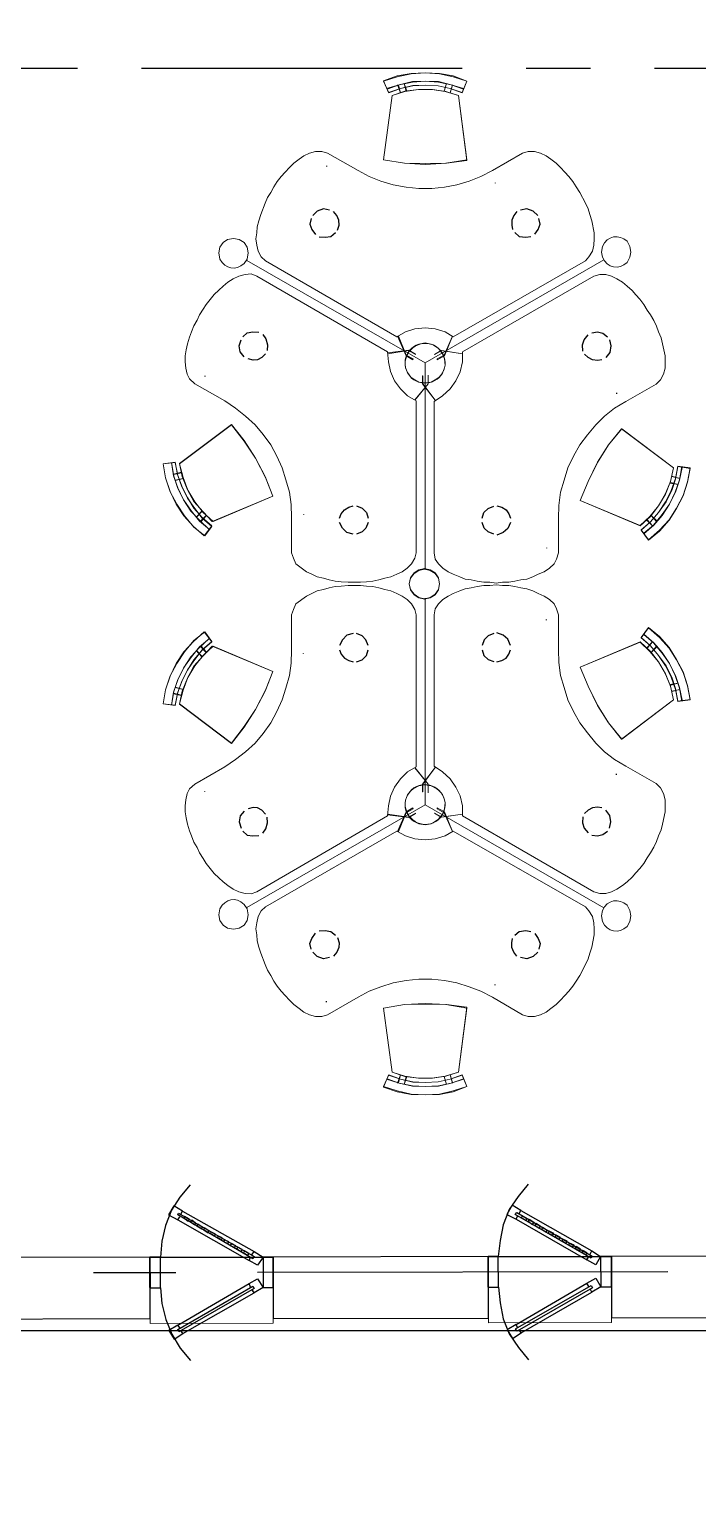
# Model space of a CAD drawing. Header units: inches. Extents: x 6322 to 85903, y -36042 to 7673.
# Drawn here: x 61852.4 to 61982.7, y 5467.1 to 5751.3 of the extents above; entities that cross this region are included whole.
import ezdxf

# ---------------------------------------------------------------- set-up
doc = ezdxf.new("R2010")
doc.units = ezdxf.units.IN
doc.header["$LTSCALE"] = 10
doc.linetypes.add('Amconstr', pattern=[9999, 9999, 0])
doc.linetypes.add('CENTER', pattern=[2, 1.25, -0.25, 0.25, -0.25])
for name, color, linetype in [('FURN', 6, 'Continuous'), ('Plot Boundary', 1, 'Continuous'), ('ROAD CL', 251, 'CENTER')]:
    doc.layers.add(name, color=color, linetype=linetype)

# ---------------------------------------------------------------- blocks, each defined once
blk = doc.blocks.new('triangle worstation')
at = {"color": 7, "linetype": 'Continuous', "lineweight": 9, "true_color": 0x000007}
for points in [[(8777.04, 1297.49), (8776.7, 1295.11), (8776.7, 1295.11)], [(8777.04, 1297.49), (8776.78, 1295.11), (8776.78, 1295.11)], [(8791.06, 1289.5), (8789.19, 1291.54), (8787.15, 1293.41), (8784.86, 1294.94), (8782.39, 1296.13), (8779.76, 1296.98), (8777.04, 1297.49)], [(8777.04, 1297.49), (8779.76, 1296.98), (8782.48, 1296.13), (8784.86, 1294.77), (8787.15, 1293.32), (8789.36, 1291.46), (8791.06, 1289.33)], [(8809.75, 1289.5), (8811.62, 1291.54), (8813.66, 1293.41), (8815.95, 1294.94), (8818.42, 1296.13), (8821.05, 1296.98), (8823.77, 1297.49)], [(8823.77, 1297.49), (8821.05, 1296.98), (8818.33, 1296.13), (8815.95, 1294.77), (8813.66, 1293.32), (8811.45, 1291.46), (8809.75, 1289.33)], [(8823.77, 1297.49), (8824.11, 1295.11), (8824.11, 1295.11)], [(8823.77, 1297.49), (8824.03, 1295.11), (8824.03, 1295.11)], [(8769.31, 1284.15), (8776.95, 1294.26), (8776.95, 1294.26)], [(8769.39, 1284.15), (8777.04, 1294.26), (8777.04, 1294.26)], [(8789.1, 1287.97), (8787.49, 1289.84), (8785.62, 1291.46), (8783.58, 1292.73), (8781.37, 1293.83), (8779.08, 1294.68), (8776.7, 1295.11)], [(8789.78, 1288.48), (8788, 1290.35), (8786.21, 1292.05), (8784.01, 1293.49), (8781.71, 1294.6), (8779.33, 1295.45), (8776.78, 1295.87)], [(8776.78, 1295.87), (8779.42, 1295.36), (8781.8, 1294.6), (8784.09, 1293.41), (8786.21, 1291.97), (8788.17, 1290.35), (8789.78, 1288.4)], [(8776.78, 1295.11), (8779.25, 1294.6), (8781.46, 1293.83), (8783.67, 1292.73), (8785.7, 1291.29), (8787.57, 1289.84), (8789.19, 1287.97)], [(8788.25, 1287.89), (8786.38, 1289.67), (8784.35, 1291.46), (8782.05, 1292.73), (8779.5, 1293.75), (8776.95, 1294.26)], [(8777.04, 1294.26), (8779.67, 1293.58), (8782.14, 1292.64), (8784.43, 1291.29), (8786.47, 1289.67), (8788.25, 1287.72)], [(8778.99, 1295.45), (8778.65, 1293.92), (8778.65, 1293.92)], [(8779.08, 1295.45), (8778.74, 1293.92), (8778.74, 1293.92)], [(8780.18, 1295.11), (8779.84, 1293.58), (8779.84, 1293.58)], [(8780.27, 1295.11), (8779.84, 1293.49), (8779.84, 1293.49)], [(8811.03, 1288.48), (8812.81, 1290.35), (8814.59, 1292.05), (8816.8, 1293.49), (8819.1, 1294.6), (8821.48, 1295.45), (8824.03, 1295.87)], [(8824.03, 1295.87), (8821.39, 1295.36), (8819.01, 1294.6), (8816.72, 1293.41), (8814.59, 1291.97), (8812.64, 1290.35), (8811.03, 1288.4)], [(8824.03, 1295.11), (8821.56, 1294.6), (8819.35, 1293.83), (8817.14, 1292.73), (8815.1, 1291.29), (8813.24, 1289.84), (8811.62, 1287.97)], [(8811.71, 1287.97), (8813.32, 1289.84), (8815.19, 1291.46), (8817.23, 1292.73), (8819.44, 1293.83), (8821.73, 1294.68), (8824.11, 1295.11)], [(8812.56, 1287.89), (8814.42, 1289.67), (8816.46, 1291.46), (8818.76, 1292.73), (8821.31, 1293.75), (8823.86, 1294.26)], [(8823.77, 1294.26), (8821.14, 1293.58), (8818.67, 1292.64), (8816.38, 1291.29), (8814.34, 1289.67), (8812.56, 1287.72)], [(8820.54, 1295.11), (8820.97, 1293.49), (8820.97, 1293.49)], [(8820.63, 1295.11), (8820.97, 1293.58), (8820.97, 1293.58)], [(8821.73, 1295.45), (8822.07, 1293.92), (8822.07, 1293.92)], [(8821.82, 1295.45), (8822.16, 1293.92), (8822.16, 1293.92)], [(8831.42, 1284.15), (8823.77, 1294.26), (8823.77, 1294.26)], [(8831.5, 1284.15), (8823.86, 1294.26), (8823.86, 1294.26)], [(8746.87, 1289.67), (8747.98, 1290.35), (8749, 1290.86)], [(8751.29, 1291.97), (8750.1, 1291.46), (8749, 1290.86)], [(8751.29, 1291.97), (8752.31, 1292.3), (8752.31, 1292.3)], [(8752.31, 1292.3), (8753.59, 1292.73), (8753.59, 1292.73)], [(8753.59, 1292.73), (8754.78, 1292.98), (8754.78, 1292.98)], [(8754.78, 1292.98), (8755.97, 1293.15), (8755.97, 1293.15)], [(8758.34, 1293.07), (8757.16, 1293.15), (8755.97, 1293.15)], [(8758.34, 1293.07), (8759.53, 1292.81), (8759.53, 1292.81)], [(8759.53, 1292.81), (8760.47, 1292.3), (8760.47, 1292.3)], [(8764.72, 1285.42), (8761.4, 1291.29), (8760.47, 1292.3)], [(8787.4, 1291.03), (8786.21, 1289.93), (8786.21, 1289.93)], [(8787.49, 1291.03), (8786.3, 1289.93), (8786.3, 1289.93)], [(8813.32, 1291.03), (8814.51, 1289.93), (8814.51, 1289.93)], [(8813.4, 1291.03), (8814.59, 1289.93), (8814.59, 1289.93)], [(8836.09, 1285.42), (8839.41, 1291.29), (8840.34, 1292.3)], [(8841.27, 1292.81), (8840.34, 1292.3), (8840.34, 1292.3)], [(8842.46, 1293.07), (8841.27, 1292.81), (8841.27, 1292.81)], [(8842.46, 1293.07), (8843.65, 1293.15), (8844.84, 1293.15)], [(8846.03, 1292.98), (8844.84, 1293.15), (8844.84, 1293.15)], [(8847.22, 1292.73), (8846.03, 1292.98), (8846.03, 1292.98)], [(8848.5, 1292.3), (8847.22, 1292.73), (8847.22, 1292.73)], [(8849.52, 1291.97), (8848.5, 1292.3), (8848.5, 1292.3)], [(8849.52, 1291.97), (8850.71, 1291.46), (8851.81, 1290.86)], [(8853.94, 1289.67), (8852.83, 1290.35), (8851.81, 1290.86)], [(8743.98, 1287.55), (8745.94, 1289.08), (8745.94, 1289.08)], [(8745.94, 1289.08), (8746.87, 1289.67), (8746.87, 1289.67)], [(8783.33, 1276.08), (8788.25, 1287.89), (8788.25, 1287.89)], [(8788.25, 1290.27), (8787.06, 1289.08), (8787.06, 1289.08)], [(8788.34, 1290.1), (8787.15, 1289.08), (8787.15, 1289.08)], [(8791.06, 1289.5), (8789.1, 1287.97), (8789.1, 1287.97)], [(8791.06, 1289.33), (8789.19, 1287.97), (8789.19, 1287.97)], [(8809.75, 1289.5), (8811.71, 1287.97), (8811.71, 1287.97)], [(8809.75, 1289.33), (8811.62, 1287.97), (8811.62, 1287.97)], [(8812.47, 1290.1), (8813.66, 1289.08), (8813.66, 1289.08)], [(8812.56, 1290.27), (8813.74, 1289.08), (8813.74, 1289.08)], [(8817.48, 1276.08), (8812.56, 1287.89), (8812.56, 1287.89)], [(8854.87, 1289.08), (8853.94, 1289.67), (8853.94, 1289.67)], [(8856.82, 1287.55), (8854.87, 1289.08), (8854.87, 1289.08)], [(8737.1, 1286.44), (8735.91, 1286.61), (8734.81, 1286.44), (8733.87, 1285.76), (8733.28, 1284.91), (8733.11, 1283.72), (8733.28, 1282.62), (8733.87, 1281.68), (8734.81, 1281.09), (8735.91, 1280.92)], [(8741.61, 1284.83), (8742.37, 1285.76), (8742.37, 1285.76)], [(8742.37, 1285.76), (8743.14, 1286.61), (8743.14, 1286.61)], [(8743.14, 1286.61), (8743.98, 1287.55), (8743.98, 1287.55)], [(8764.72, 1285.42), (8766.16, 1283.38), (8766.16, 1283.38)], [(8783.33, 1276.08), (8788.25, 1287.72), (8788.25, 1287.72)], [(8817.48, 1276.08), (8812.56, 1287.72), (8812.56, 1287.72)], [(8836.09, 1285.42), (8834.65, 1283.38), (8834.65, 1283.38)], [(8857.67, 1286.61), (8856.82, 1287.55), (8856.82, 1287.55)], [(8858.44, 1285.76), (8857.67, 1286.61), (8857.67, 1286.61)], [(8859.2, 1284.83), (8858.44, 1285.76), (8858.44, 1285.76)], [(8863.71, 1286.44), (8864.9, 1286.61), (8866, 1286.44), (8866.94, 1285.76), (8867.53, 1284.91), (8867.7, 1283.72), (8867.53, 1282.62), (8866.94, 1281.68), (8866, 1281.09), (8864.9, 1280.92)], [(8740.08, 1281.51), (8740.42, 1282.7), (8740.93, 1283.81), (8741.61, 1284.83)], [(8766.16, 1283.38), (8767.69, 1281.43), (8769.39, 1279.56)], [(8769.31, 1284.15), (8772.45, 1281.68), (8775.93, 1279.47), (8779.5, 1277.61), (8783.33, 1276.08)], [(8783.33, 1276.08), (8779.67, 1277.52), (8775.93, 1279.47), (8772.62, 1281.68), (8769.39, 1284.15)], [(8831.5, 1284.15), (8828.36, 1281.68), (8824.88, 1279.47), (8821.31, 1277.61), (8817.48, 1276.08)], [(8817.48, 1276.08), (8821.14, 1277.52), (8824.88, 1279.47), (8828.19, 1281.68), (8831.42, 1284.15)], [(8834.65, 1283.38), (8833.12, 1281.43), (8831.42, 1279.56)], [(8860.73, 1281.51), (8860.39, 1282.7), (8859.88, 1283.81), (8859.2, 1284.83)], [(8735.57, 1278.96), (8734.38, 1279.22), (8733.19, 1279.39), (8732, 1279.22)], [(8735.91, 1280.92), (8737.1, 1281.09), (8737.95, 1281.68)], [(8757.33, 1246.42), (8737.36, 1281.17), (8737.36, 1281.17)], [(8740.08, 1281.51), (8739.99, 1280.32), (8740.42, 1279.22)], [(8769.39, 1279.56), (8771.26, 1277.95), (8771.26, 1277.95)], [(8831.42, 1279.56), (8829.55, 1277.95), (8829.55, 1277.95)], [(8843.48, 1246.42), (8863.45, 1281.17), (8863.45, 1281.17)], [(8860.73, 1281.51), (8860.82, 1280.32), (8860.39, 1279.22)], [(8864.9, 1280.92), (8863.71, 1281.09), (8862.86, 1281.68)], [(8865.24, 1278.96), (8866.43, 1279.22), (8867.62, 1279.39), (8868.81, 1279.22)], [(8725.12, 1277.1), (8724.1, 1276.5), (8723, 1275.91)], [(8726.23, 1277.61), (8725.12, 1277.1), (8725.12, 1277.1)], [(8728.44, 1278.45), (8726.23, 1277.61), (8726.23, 1277.61)], [(8729.63, 1278.79), (8728.44, 1278.45), (8728.44, 1278.45)], [(8730.81, 1279.13), (8729.63, 1278.79), (8729.63, 1278.79)], [(8732, 1279.22), (8730.81, 1279.13), (8730.81, 1279.13)], [(8735.57, 1278.96), (8736.68, 1278.37), (8737.44, 1277.52)], [(8752.23, 1251.94), (8737.44, 1277.52), (8737.44, 1277.52)], [(8755.2, 1253.73), (8740.42, 1279.22), (8740.42, 1279.22)], [(8771.26, 1277.95), (8773.3, 1276.5), (8775.51, 1275.31)], [(8829.55, 1277.95), (8827.51, 1276.5), (8825.3, 1275.31)], [(8845.61, 1253.73), (8860.39, 1279.22), (8860.39, 1279.22)], [(8848.58, 1251.94), (8863.37, 1277.52), (8863.37, 1277.52)], [(8865.24, 1278.96), (8864.13, 1278.37), (8863.37, 1277.52)], [(8868.81, 1279.22), (8869.99, 1279.13), (8869.99, 1279.13)], [(8869.99, 1279.13), (8871.18, 1278.79), (8871.18, 1278.79)], [(8871.18, 1278.79), (8872.37, 1278.45), (8872.37, 1278.45)], [(8872.37, 1278.45), (8874.58, 1277.61), (8874.58, 1277.61)], [(8874.58, 1277.61), (8875.69, 1277.1), (8875.69, 1277.1)], [(8875.69, 1277.1), (8876.71, 1276.5), (8877.81, 1275.91)], [(8720.19, 1273.7), (8719.26, 1272.85), (8719.26, 1272.85)], [(8721.04, 1274.46), (8720.19, 1273.7), (8720.19, 1273.7)], [(8721.04, 1274.46), (8721.98, 1275.23), (8723, 1275.91)], [(8777.8, 1274.29), (8775.51, 1275.31), (8775.51, 1275.31)], [(8780.1, 1273.53), (8777.8, 1274.29), (8777.8, 1274.29)], [(8820.71, 1273.53), (8823.01, 1274.29), (8823.01, 1274.29)], [(8823.01, 1274.29), (8825.3, 1275.31), (8825.3, 1275.31)], [(8879.77, 1274.46), (8878.83, 1275.23), (8877.81, 1275.91)], [(8879.77, 1274.46), (8880.62, 1273.7), (8880.62, 1273.7)], [(8880.62, 1273.7), (8881.55, 1272.85), (8881.55, 1272.85)], [(8716.45, 1268.94), (8716.96, 1270.04), (8717.64, 1270.98)], [(8718.41, 1272), (8717.64, 1270.98), (8717.64, 1270.98)], [(8719.26, 1272.85), (8718.41, 1272), (8718.41, 1272)], [(8782.56, 1272.85), (8780.1, 1273.53), (8780.1, 1273.53)], [(8787.49, 1272.42), (8784.94, 1272.51), (8782.56, 1272.85)], [(8794.37, 1272.42), (8787.49, 1272.42), (8787.49, 1272.42)], [(8795.39, 1272.08), (8794.37, 1272.42), (8794.37, 1272.42)], [(8795.39, 1272.08), (8796.5, 1271.57), (8798.03, 1269.53), (8798.54, 1268.51), (8799.05, 1267.41), (8799.3, 1266.22)], [(8805.42, 1272.08), (8804.31, 1271.57), (8802.78, 1269.53), (8802.27, 1268.51), (8801.76, 1267.41), (8801.51, 1266.22)], [(8805.42, 1272.08), (8806.44, 1272.42), (8806.44, 1272.42)], [(8806.44, 1272.42), (8813.32, 1272.42), (8813.32, 1272.42)], [(8813.32, 1272.42), (8815.87, 1272.51), (8818.25, 1272.85)], [(8818.25, 1272.85), (8820.71, 1273.53), (8820.71, 1273.53)], [(8881.55, 1272.85), (8882.4, 1272), (8882.4, 1272)], [(8882.4, 1272), (8883.16, 1270.98), (8883.16, 1270.98)], [(8884.35, 1268.94), (8883.84, 1270.04), (8883.16, 1270.98)], [(8716.45, 1268.94), (8716.11, 1267.75), (8716.11, 1267.75)], [(8884.35, 1268.94), (8884.69, 1267.75), (8884.69, 1267.75)], [(8716.11, 1267.75), (8716.11, 1266.56), (8716.11, 1266.56)], [(8719.85, 1259.42), (8716.45, 1265.45), (8716.11, 1266.56)], [(8747.81, 1266.39), (8747.89, 1266.39), (8747.89, 1266.39)], [(8799.64, 1265.11), (8799.3, 1266.22), (8799.3, 1266.22)], [(8799.64, 1265.11), (8799.89, 1263.93), (8799.98, 1262.74), (8800.06, 1261.38), (8800.06, 1259), (8799.98, 1257.81)], [(8801.17, 1265.11), (8800.91, 1263.93), (8800.83, 1262.74), (8800.74, 1261.38), (8800.74, 1259), (8800.83, 1257.81)], [(8801.17, 1265.11), (8801.51, 1266.22), (8801.51, 1266.22)], [(8853, 1266.39), (8852.92, 1266.39), (8852.92, 1266.39)], [(8880.96, 1259.42), (8884.35, 1265.45), (8884.69, 1266.56)], [(8884.69, 1267.75), (8884.69, 1266.56), (8884.69, 1266.56)], [(8744.83, 1264.69), (8744.92, 1264.69), (8744.92, 1264.69)], [(8855.97, 1264.69), (8855.89, 1264.69), (8855.89, 1264.69)], [(8719.85, 1259.42), (8721.04, 1257.3), (8721.04, 1257.3)], [(8880.96, 1259.42), (8879.77, 1257.3), (8879.77, 1257.3)], [(8721.04, 1257.3), (8721.89, 1255), (8722.66, 1252.62)], [(8799.64, 1255.43), (8799.89, 1256.62), (8799.89, 1256.62)], [(8799.89, 1256.62), (8799.98, 1257.81), (8799.98, 1257.81)], [(8800.91, 1256.62), (8800.83, 1257.81), (8800.83, 1257.81)], [(8801.17, 1255.43), (8800.91, 1256.62), (8800.91, 1256.62)], [(8879.77, 1257.3), (8878.92, 1255), (8878.15, 1252.62)], [(8702.35, 1254.49), (8701.42, 1251.86), (8700.91, 1249.14), (8700.82, 1246.42), (8700.91, 1243.62), (8701.42, 1240.9), (8702.43, 1238.26)], [(8702.43, 1254.49), (8701.59, 1251.86), (8700.99, 1249.14), (8700.82, 1246.42), (8700.99, 1243.62), (8701.59, 1240.9), (8702.43, 1238.26)], [(8702.35, 1254.49), (8704.64, 1253.56), (8704.64, 1253.56)], [(8702.43, 1254.49), (8704.73, 1253.47), (8704.73, 1253.47)], [(8703.88, 1253.9), (8703.11, 1251.43), (8702.52, 1248.89), (8702.43, 1246.42), (8702.52, 1243.79), (8703.11, 1241.32), (8703.88, 1238.94)], [(8703.96, 1253.81), (8703.11, 1251.43), (8702.6, 1248.89), (8702.43, 1246.42), (8702.6, 1243.79), (8703.11, 1241.32), (8703.96, 1238.94)], [(8717.73, 1254.49), (8705.24, 1252.79), (8705.24, 1252.79)], [(8717.73, 1254.49), (8705.24, 1252.79), (8705.24, 1252.79)], [(8717.73, 1238.26), (8718.41, 1242.34), (8718.49, 1246.42), (8718.41, 1250.42), (8717.73, 1254.49)], [(8717.9, 1238.26), (8718.41, 1242.26), (8718.66, 1246.42), (8718.41, 1250.42), (8717.73, 1254.49)], [(8755.37, 1253.73), (8754.86, 1249.57), (8754.86, 1249.57)], [(8754.95, 1249.65), (8755.54, 1253.73), (8755.54, 1253.73)], [(8755.2, 1253.73), (8757.16, 1253.56), (8759.02, 1253.13), (8760.81, 1252.37)], [(8799.3, 1254.24), (8799.05, 1253.05), (8798.54, 1251.94), (8798.03, 1250.84), (8797.35, 1249.91)], [(8799.3, 1254.24), (8799.64, 1255.43), (8799.64, 1255.43)], [(8801.51, 1254.24), (8801.17, 1255.43), (8801.17, 1255.43)], [(8801.51, 1254.24), (8801.76, 1253.05), (8802.27, 1251.94), (8802.78, 1250.84), (8803.46, 1249.91)], [(8845.61, 1253.73), (8843.65, 1253.56), (8841.78, 1253.13), (8840, 1252.37)], [(8845.86, 1249.65), (8845.27, 1253.73), (8845.27, 1253.73)], [(8845.44, 1253.73), (8845.95, 1249.57), (8845.95, 1249.57)], [(8882.91, 1238.26), (8882.4, 1242.26), (8882.15, 1246.42), (8882.4, 1250.42), (8883.08, 1254.49)], [(8883.08, 1238.26), (8882.4, 1242.34), (8882.32, 1246.42), (8882.4, 1250.42), (8883.08, 1254.49)], [(8883.08, 1254.49), (8895.57, 1252.79), (8895.57, 1252.79)], [(8883.08, 1254.49), (8895.57, 1252.79), (8895.57, 1252.79)], [(8898.37, 1254.49), (8896.08, 1253.47), (8896.08, 1253.47)], [(8898.46, 1254.49), (8896.17, 1253.56), (8896.17, 1253.56)], [(8896.84, 1253.81), (8897.69, 1251.43), (8898.2, 1248.89), (8898.37, 1246.42), (8898.2, 1243.79), (8897.69, 1241.32), (8896.84, 1238.94)], [(8896.93, 1253.9), (8897.69, 1251.43), (8898.29, 1248.89), (8898.37, 1246.42), (8898.29, 1243.79), (8897.69, 1241.32), (8896.93, 1238.94)], [(8898.46, 1254.49), (8899.39, 1251.86), (8899.9, 1249.14), (8899.99, 1246.42), (8899.9, 1243.62), (8899.39, 1240.9), (8898.37, 1238.26)], [(8898.37, 1254.49), (8899.22, 1251.86), (8899.82, 1249.14), (8899.99, 1246.42), (8899.82, 1243.62), (8899.22, 1240.9), (8898.37, 1238.26)], [(8703.11, 1251.77), (8704.73, 1251.18), (8704.73, 1251.18)], [(8704.64, 1253.56), (8703.88, 1251.18), (8703.28, 1248.8), (8703.2, 1246.42), (8703.37, 1243.87), (8703.88, 1241.49), (8704.64, 1239.2)], [(8704.73, 1253.47), (8703.88, 1251.18), (8703.37, 1248.8), (8703.2, 1246.42), (8703.37, 1243.87), (8703.88, 1241.49), (8704.73, 1239.2)], [(8703.2, 1251.6), (8704.73, 1251.18), (8704.73, 1251.18)], [(8705.24, 1252.79), (8704.39, 1250.33), (8704.05, 1247.7), (8704.05, 1245.06), (8704.47, 1242.51), (8705.24, 1239.88)], [(8705.24, 1252.79), (8704.47, 1250.33), (8704.05, 1247.7), (8704.05, 1244.98), (8704.47, 1242.34), (8705.24, 1239.88)], [(8722.66, 1252.62), (8723.08, 1250.08), (8723.08, 1250.08)], [(8752.23, 1251.94), (8751.29, 1250.25), (8750.7, 1248.38), (8750.53, 1246.42)], [(8752.14, 1251.77), (8755.97, 1250.08), (8755.97, 1250.08)], [(8755.8, 1250.08), (8752.14, 1251.6), (8752.14, 1251.6)], [(8760.81, 1252.37), (8762.42, 1251.18), (8762.42, 1251.18)], [(8764.72, 1248.12), (8763.78, 1249.82), (8762.42, 1251.18)], [(8836.09, 1248.12), (8837.03, 1249.82), (8838.39, 1251.18)], [(8840, 1252.37), (8838.39, 1251.18), (8838.39, 1251.18)], [(8848.67, 1251.77), (8844.84, 1250.08), (8844.84, 1250.08)], [(8845.01, 1250.08), (8848.67, 1251.6), (8848.67, 1251.6)], [(8848.58, 1251.94), (8849.52, 1250.25), (8850.11, 1248.38), (8850.28, 1246.42)], [(8878.15, 1252.62), (8877.73, 1250.08), (8877.73, 1250.08)], [(8895.57, 1252.79), (8896.42, 1250.33), (8896.76, 1247.7), (8896.76, 1245.06), (8896.34, 1242.51), (8895.57, 1239.88)], [(8895.57, 1252.79), (8896.34, 1250.33), (8896.76, 1247.7), (8896.76, 1244.98), (8896.34, 1242.34), (8895.57, 1239.88)], [(8896.08, 1253.47), (8896.93, 1251.18), (8897.44, 1248.8), (8897.61, 1246.42), (8897.44, 1243.87), (8896.93, 1241.49), (8896.08, 1239.2)], [(8897.69, 1251.77), (8896.08, 1251.18), (8896.08, 1251.18)], [(8897.61, 1251.6), (8896.08, 1251.18), (8896.08, 1251.18)], [(8896.17, 1253.56), (8896.93, 1251.18), (8897.52, 1248.8), (8897.61, 1246.42), (8897.44, 1243.87), (8896.93, 1241.49), (8896.17, 1239.2)], [(8702.86, 1250.5), (8704.39, 1250.08), (8704.39, 1250.08)], [(8702.86, 1250.5), (8704.39, 1249.99), (8704.39, 1249.99)], [(8723.08, 1250.08), (8723.34, 1247.61), (8723.34, 1245.06)], [(8755.71, 1248.29), (8755.63, 1248.29), (8754.86, 1249.57)], [(8755.71, 1248.29), (8754.95, 1249.65), (8754.95, 1249.65)], [(8756.56, 1248.72), (8755.8, 1250.08), (8755.8, 1250.08)], [(8756.56, 1248.72), (8756.73, 1248.8), (8755.97, 1250.08)], [(8758.26, 1250.25), (8759.28, 1249.82), (8760.3, 1249.06)], [(8760.3, 1249.06), (8759.28, 1249.82), (8758.26, 1250.25)], [(8761.23, 1246.42), (8761.06, 1247.61), (8760.47, 1248.72)], [(8764.63, 1248.38), (8761.4, 1245.83), (8764.55, 1248.38)], [(8764.72, 1248.12), (8794.37, 1248.12), (8794.37, 1248.12)], [(8779.5, 1248.12), (8779.67, 1248.12), (8779.67, 1248.12)], [(8796.5, 1249.06), (8795.39, 1248.38), (8794.37, 1248.12)], [(8796.5, 1249.06), (8797.35, 1249.91), (8797.35, 1249.91)], [(8804.31, 1249.06), (8803.46, 1249.91), (8803.46, 1249.91)], [(8804.31, 1249.06), (8805.42, 1248.38), (8806.44, 1248.12)], [(8836.09, 1248.12), (8806.44, 1248.12), (8806.44, 1248.12)], [(8821.31, 1248.12), (8821.14, 1248.12), (8821.14, 1248.12)], [(8836.18, 1248.38), (8839.41, 1245.83), (8836.26, 1248.38)], [(8839.58, 1246.42), (8839.75, 1247.61), (8840.34, 1248.72)], [(8842.55, 1250.25), (8841.53, 1249.82), (8840.51, 1249.06)], [(8840.51, 1249.06), (8841.53, 1249.82), (8842.55, 1250.25)], [(8844.25, 1248.72), (8844.08, 1248.8), (8844.84, 1250.08)], [(8844.25, 1248.72), (8845.01, 1250.08), (8845.01, 1250.08)], [(8845.1, 1248.29), (8845.86, 1249.65), (8845.86, 1249.65)], [(8845.1, 1248.29), (8845.18, 1248.29), (8845.95, 1249.57)], [(8877.73, 1250.08), (8877.47, 1247.61), (8877.47, 1245.06)], [(8897.95, 1250.5), (8896.42, 1250.08), (8896.42, 1250.08)], [(8897.95, 1250.5), (8896.42, 1249.99), (8896.42, 1249.99)], [(8757.33, 1246.42), (8737.27, 1211.58), (8737.27, 1211.58)], [(8750.53, 1246.42), (8750.7, 1244.47), (8750.7, 1244.47)], [(8753.67, 1247.61), (8753.42, 1246.42), (8753.67, 1245.23)], [(8757.33, 1246.42), (8797.6, 1246.42), (8797.6, 1246.42)], [(8757.33, 1246.42), (8757.5, 1246.42), (8757.5, 1246.42)], [(8757.33, 1246.42), (8757.5, 1246.42), (8757.5, 1246.42)], [(8757.5, 1246.42), (8757.58, 1246.42), (8757.58, 1246.42)], [(8757.5, 1246.42), (8757.58, 1246.42), (8757.58, 1246.42)], [(8757.5, 1246.42), (8757.58, 1246.42), (8757.58, 1246.42)], [(8757.5, 1246.42), (8757.58, 1246.42), (8757.58, 1246.42)], [(8759.87, 1246.85), (8759.87, 1246.93), (8761.4, 1246.93)], [(8759.87, 1246.85), (8761.4, 1246.85), (8761.4, 1246.85)], [(8760.47, 1244.13), (8761.06, 1245.23), (8761.23, 1246.42)], [(8761.4, 1246.93), (8764.63, 1244.47), (8761.4, 1246.85)], [(8843.48, 1246.42), (8803.21, 1246.42), (8803.21, 1246.42)], [(8839.41, 1246.93), (8836.18, 1244.47), (8839.41, 1246.85)], [(8840.94, 1246.85), (8840.94, 1246.93), (8839.41, 1246.93)], [(8840.94, 1246.85), (8839.41, 1246.85), (8839.41, 1246.85)], [(8840.34, 1244.13), (8839.75, 1245.23), (8839.58, 1246.42)], [(8843.31, 1246.42), (8843.23, 1246.42), (8843.23, 1246.42)], [(8843.31, 1246.42), (8843.23, 1246.42), (8843.23, 1246.42)], [(8843.31, 1246.42), (8843.23, 1246.42), (8843.23, 1246.42)], [(8843.31, 1246.42), (8843.23, 1246.42), (8843.23, 1246.42)], [(8843.48, 1246.42), (8843.31, 1246.42), (8843.31, 1246.42)], [(8843.48, 1246.42), (8843.31, 1246.42), (8843.31, 1246.42)], [(8843.48, 1246.42), (8863.54, 1211.58), (8863.54, 1211.58)], [(8847.14, 1247.61), (8847.39, 1246.42), (8847.14, 1245.23)], [(8850.28, 1246.42), (8850.11, 1244.47), (8850.11, 1244.47)], [(8702.86, 1242.26), (8704.39, 1242.68), (8704.39, 1242.68)], [(8702.86, 1242.26), (8704.39, 1242.68), (8704.39, 1242.68)], [(8722.66, 1240.22), (8723.08, 1242.6), (8723.08, 1242.6)], [(8723.08, 1242.6), (8723.34, 1245.06), (8723.34, 1245.06)], [(8752.23, 1240.9), (8751.29, 1242.51), (8750.7, 1244.47)], [(8755.97, 1242.6), (8752.14, 1241.07), (8755.8, 1242.68)], [(8755.54, 1243.02), (8754.52, 1243.79), (8753.84, 1244.81)], [(8753.84, 1244.81), (8754.52, 1243.79), (8755.54, 1243.02)], [(8755.71, 1244.55), (8754.95, 1243.28), (8754.95, 1243.28)], [(8755.71, 1244.55), (8754.95, 1243.11), (8754.95, 1243.11)], [(8754.95, 1243.28), (8755.54, 1239.11), (8754.95, 1243.11)], [(8757.75, 1242.51), (8756.56, 1242.6), (8755.54, 1243.02)], [(8755.54, 1243.02), (8756.56, 1242.6), (8757.75, 1242.51)], [(8756.56, 1244.04), (8755.8, 1242.68), (8755.8, 1242.68)], [(8756.56, 1244.04), (8756.73, 1244.04), (8755.97, 1242.6)], [(8764.89, 1244.64), (8763.78, 1243.02), (8762.42, 1241.49), (8760.81, 1240.39)], [(8764.89, 1244.64), (8794.37, 1244.64), (8794.37, 1244.64)], [(8779.5, 1244.64), (8779.67, 1244.64), (8779.67, 1244.64)], [(8796.5, 1243.79), (8795.56, 1244.47), (8794.37, 1244.64)], [(8796.5, 1243.79), (8797.35, 1242.94), (8798.03, 1241.92), (8798.54, 1240.9)], [(8804.31, 1243.79), (8803.46, 1242.94), (8802.78, 1241.92), (8802.27, 1240.9)], [(8804.31, 1243.79), (8805.25, 1244.47), (8806.44, 1244.64)], [(8835.92, 1244.64), (8806.44, 1244.64), (8806.44, 1244.64)], [(8821.31, 1244.64), (8821.14, 1244.64), (8821.14, 1244.64)], [(8835.92, 1244.64), (8837.03, 1243.02), (8838.39, 1241.49), (8840, 1240.39)], [(8843.06, 1242.51), (8844.25, 1242.6), (8845.27, 1243.02)], [(8845.27, 1243.02), (8844.25, 1242.6), (8843.06, 1242.51)], [(8844.25, 1244.04), (8844.08, 1244.04), (8844.84, 1242.6)], [(8844.25, 1244.04), (8845.01, 1242.68), (8845.01, 1242.68)], [(8844.84, 1242.6), (8848.67, 1241.07), (8845.01, 1242.68)], [(8845.1, 1244.55), (8845.86, 1243.28), (8845.86, 1243.28)], [(8845.1, 1244.55), (8845.86, 1243.11), (8845.86, 1243.11)], [(8845.27, 1243.02), (8846.29, 1243.79), (8846.97, 1244.81)], [(8846.97, 1244.81), (8846.29, 1243.79), (8845.27, 1243.02)], [(8845.86, 1243.28), (8845.27, 1239.11), (8845.86, 1243.11)], [(8848.58, 1240.9), (8849.52, 1242.51), (8850.11, 1244.47)], [(8877.73, 1242.6), (8877.47, 1245.06), (8877.47, 1245.06)], [(8878.15, 1240.22), (8877.73, 1242.6), (8877.73, 1242.6)], [(8897.95, 1242.26), (8896.42, 1242.68), (8896.42, 1242.68)], [(8897.95, 1242.26), (8896.42, 1242.68), (8896.42, 1242.68)], [(8703.11, 1241.07), (8704.73, 1241.49), (8704.73, 1241.49)], [(8703.2, 1241.07), (8704.73, 1241.49), (8704.73, 1241.49)], [(8717.73, 1238.26), (8705.24, 1239.88), (8705.24, 1239.88)], [(8717.9, 1238.26), (8705.24, 1239.88), (8705.24, 1239.88)], [(8721.89, 1237.84), (8722.66, 1240.22), (8722.66, 1240.22)], [(8752.23, 1240.9), (8737.44, 1215.15), (8737.44, 1215.15)], [(8755.2, 1239.11), (8757.16, 1239.11), (8759.11, 1239.54)], [(8760.81, 1240.39), (8759.11, 1239.54), (8759.11, 1239.54)], [(8798.54, 1240.9), (8799.05, 1239.62), (8799.05, 1239.62)], [(8799.05, 1239.62), (8799.47, 1238.6), (8799.47, 1238.6)], [(8801.76, 1239.62), (8801.34, 1238.6), (8801.34, 1238.6)], [(8802.27, 1240.9), (8801.76, 1239.62), (8801.76, 1239.62)], [(8840, 1240.39), (8841.7, 1239.54), (8841.7, 1239.54)], [(8845.61, 1239.11), (8843.65, 1239.11), (8841.7, 1239.54)], [(8848.58, 1240.9), (8863.37, 1215.15), (8863.37, 1215.15)], [(8878.92, 1237.84), (8878.15, 1240.22), (8878.15, 1240.22)], [(8882.91, 1238.26), (8895.57, 1239.88), (8895.57, 1239.88)], [(8883.08, 1238.26), (8895.57, 1239.88), (8895.57, 1239.88)], [(8897.69, 1241.07), (8896.08, 1241.49), (8896.08, 1241.49)], [(8897.61, 1241.07), (8896.08, 1241.49), (8896.08, 1241.49)], [(8702.43, 1238.26), (8704.64, 1239.2), (8704.64, 1239.2)], [(8702.43, 1238.26), (8704.73, 1239.2), (8704.73, 1239.2)], [(8719.85, 1233.25), (8721.04, 1235.55), (8721.89, 1237.84)], [(8755.2, 1239.11), (8740.42, 1213.54), (8740.42, 1213.54)], [(8799.47, 1238.6), (8799.64, 1237.41), (8799.64, 1237.41)], [(8799.64, 1237.41), (8799.89, 1236.23), (8800.06, 1234.95)], [(8801.17, 1237.41), (8800.91, 1236.23), (8800.74, 1234.95)], [(8801.34, 1238.6), (8801.17, 1237.41), (8801.17, 1237.41)], [(8845.61, 1239.11), (8860.39, 1213.54), (8860.39, 1213.54)], [(8880.96, 1233.25), (8879.77, 1235.55), (8878.92, 1237.84)], [(8898.37, 1238.26), (8896.08, 1239.2), (8896.08, 1239.2)], [(8898.37, 1238.26), (8896.17, 1239.2), (8896.17, 1239.2)], [(8800.06, 1234.95), (8800.06, 1233.76), (8800.06, 1233.76)], [(8800.06, 1233.76), (8800.23, 1232.57), (8800.06, 1231.3)], [(8800.74, 1233.76), (8800.57, 1232.57), (8800.74, 1231.3)], [(8800.74, 1234.95), (8800.74, 1233.76), (8800.74, 1233.76)], [(8716.45, 1227.39), (8719.85, 1233.25), (8719.85, 1233.25)], [(8799.89, 1228.92), (8800.06, 1230.11), (8800.06, 1231.3)], [(8800.91, 1228.92), (8800.74, 1230.11), (8800.74, 1231.3)], [(8884.35, 1227.39), (8880.96, 1233.25), (8880.96, 1233.25)], [(8744.83, 1228.07), (8744.92, 1228.07), (8744.92, 1228.07)], [(8799.89, 1228.92), (8799.64, 1227.73), (8799.64, 1227.73)], [(8800.91, 1228.92), (8801.17, 1227.73), (8801.17, 1227.73)], [(8855.97, 1228.07), (8855.89, 1228.07), (8855.89, 1228.07)], [(8716.11, 1226.28), (8716.45, 1227.39), (8716.45, 1227.39)], [(8716.11, 1226.28), (8716.11, 1225.09), (8716.45, 1223.9), (8716.96, 1222.8), (8717.64, 1221.87), (8718.41, 1220.85), (8719.26, 1220)], [(8747.81, 1226.37), (8747.89, 1226.37), (8747.89, 1226.37)], [(8799.05, 1225.43), (8798.54, 1224.33), (8798.54, 1224.33)], [(8799.47, 1226.54), (8799.05, 1225.43), (8799.05, 1225.43)], [(8799.64, 1227.73), (8799.47, 1226.54), (8799.47, 1226.54)], [(8801.17, 1227.73), (8801.34, 1226.54), (8801.34, 1226.54)], [(8801.34, 1226.54), (8801.76, 1225.43), (8801.76, 1225.43)], [(8801.76, 1225.43), (8802.27, 1224.33), (8802.27, 1224.33)], [(8853, 1226.37), (8852.92, 1226.37), (8852.92, 1226.37)], [(8884.69, 1226.28), (8884.69, 1225.09), (8884.35, 1223.9), (8883.84, 1222.8), (8883.16, 1221.87), (8882.4, 1220.85), (8881.55, 1220)], [(8884.69, 1226.28), (8884.35, 1227.39), (8884.35, 1227.39)], [(8797.35, 1222.12), (8798.03, 1223.22), (8798.54, 1224.33)], [(8803.46, 1222.12), (8802.78, 1223.22), (8802.27, 1224.33)], [(8720.19, 1219.15), (8719.26, 1220), (8719.26, 1220)], [(8785.11, 1220.34), (8782.56, 1220), (8780.18, 1219.32)], [(8787.57, 1220.42), (8785.11, 1220.34), (8785.11, 1220.34)], [(8787.57, 1220.42), (8794.37, 1220.42), (8795.56, 1220.76)], [(8796.5, 1221.27), (8795.56, 1220.76), (8795.56, 1220.76)], [(8797.35, 1222.12), (8796.5, 1221.27), (8796.5, 1221.27)], [(8803.46, 1222.12), (8804.31, 1221.27), (8804.31, 1221.27)], [(8804.31, 1221.27), (8805.25, 1220.76), (8805.25, 1220.76)], [(8813.24, 1220.42), (8806.44, 1220.42), (8805.25, 1220.76)], [(8813.24, 1220.42), (8815.7, 1220.34), (8815.7, 1220.34)], [(8815.7, 1220.34), (8818.25, 1220), (8820.63, 1219.32)], [(8880.62, 1219.15), (8881.55, 1220), (8881.55, 1220)], [(8720.19, 1219.15), (8721.04, 1218.38), (8721.98, 1217.62), (8723, 1216.94), (8724.1, 1216.26), (8726.23, 1215.15)], [(8777.8, 1218.55), (8775.51, 1217.45), (8773.3, 1216.26)], [(8780.18, 1219.32), (8777.8, 1218.55), (8777.8, 1218.55)], [(8820.63, 1219.32), (8823.01, 1218.55), (8823.01, 1218.55)], [(8823.01, 1218.55), (8825.3, 1217.45), (8827.51, 1216.26)], [(8880.62, 1219.15), (8879.77, 1218.38), (8878.83, 1217.62), (8877.81, 1216.94), (8876.71, 1216.26), (8874.58, 1215.15)], [(8727.33, 1214.64), (8726.23, 1215.15), (8726.23, 1215.15)], [(8728.44, 1214.3), (8727.33, 1214.64), (8727.33, 1214.64)], [(8729.63, 1213.88), (8728.44, 1214.3), (8728.44, 1214.3)], [(8729.63, 1213.88), (8732, 1213.45), (8733.19, 1213.45), (8734.38, 1213.54)], [(8735.57, 1213.79), (8736.68, 1214.47), (8737.44, 1215.15)], [(8769.39, 1213.11), (8771.35, 1214.73), (8771.35, 1214.73)], [(8770.16, 1208.1), (8773.3, 1210.65), (8776.7, 1212.77), (8780.44, 1214.64), (8784.18, 1216.17)], [(8770.16, 1208.02), (8773.3, 1210.65), (8776.78, 1212.77), (8780.44, 1214.64), (8784.18, 1216.17)], [(8771.35, 1214.73), (8773.3, 1216.26), (8773.3, 1216.26)], [(8784.18, 1216.17), (8789.02, 1204.45), (8789.02, 1204.45)], [(8784.18, 1216.17), (8789.1, 1204.45), (8789.1, 1204.45)], [(8816.63, 1216.17), (8811.71, 1204.45), (8811.71, 1204.45)], [(8816.63, 1216.17), (8811.79, 1204.45), (8811.79, 1204.45)], [(8830.65, 1208.1), (8827.51, 1210.65), (8824.11, 1212.77), (8820.37, 1214.64), (8816.63, 1216.17)], [(8830.65, 1208.02), (8827.51, 1210.65), (8824.03, 1212.77), (8820.37, 1214.64), (8816.63, 1216.17)], [(8829.46, 1214.73), (8827.51, 1216.26), (8827.51, 1216.26)], [(8831.42, 1213.11), (8829.46, 1214.73), (8829.46, 1214.73)], [(8865.24, 1213.79), (8864.13, 1214.47), (8863.37, 1215.15)], [(8871.18, 1213.88), (8868.81, 1213.45), (8867.62, 1213.45), (8866.43, 1213.54)], [(8871.18, 1213.88), (8872.37, 1214.3), (8872.37, 1214.3)], [(8872.37, 1214.3), (8873.48, 1214.64), (8873.48, 1214.64)], [(8873.48, 1214.64), (8874.58, 1215.15), (8874.58, 1215.15)], [(8735.57, 1213.79), (8734.38, 1213.54), (8734.38, 1213.54)], [(8736.76, 1211.84), (8735.74, 1212.01), (8734.64, 1211.84)], [(8740.08, 1211.16), (8740.08, 1212.35), (8740.42, 1213.54)], [(8740.08, 1211.16), (8740.42, 1210.05), (8740.42, 1210.05)], [(8764.89, 1207.25), (8766.16, 1209.46), (8767.69, 1211.41)], [(8767.69, 1211.41), (8769.39, 1213.11), (8769.39, 1213.11)], [(8833.12, 1211.41), (8831.42, 1213.11), (8831.42, 1213.11)], [(8835.92, 1207.25), (8834.65, 1209.46), (8833.12, 1211.41)], [(8860.73, 1211.16), (8860.73, 1212.35), (8860.39, 1213.54)], [(8860.73, 1211.16), (8860.39, 1210.05), (8860.39, 1210.05)], [(8864.05, 1211.84), (8865.07, 1212.01), (8866.17, 1211.84)], [(8865.24, 1213.79), (8866.43, 1213.54), (8866.43, 1213.54)], [(8743.22, 1206.06), (8742.37, 1207), (8741.61, 1207.93), (8740.93, 1209.03), (8740.42, 1210.05)], [(8857.59, 1206.06), (8858.44, 1207), (8859.2, 1207.93), (8859.88, 1209.03), (8860.39, 1210.05)], [(8733.62, 1207), (8734.64, 1206.49), (8735.74, 1206.32)], [(8735.74, 1206.32), (8736.76, 1206.49), (8737.78, 1207)], [(8743.22, 1206.06), (8744.07, 1205.3), (8744.07, 1205.3)], [(8761.49, 1201.39), (8764.89, 1207.25), (8764.89, 1207.25)], [(8770.16, 1208.1), (8777.8, 1197.99), (8777.8, 1197.99)], [(8770.16, 1208.02), (8777.8, 1197.99), (8777.8, 1197.99)], [(8830.65, 1208.1), (8823.01, 1197.99), (8823.01, 1197.99)], [(8830.65, 1208.02), (8823.01, 1197.99), (8823.01, 1197.99)], [(8839.32, 1201.39), (8835.92, 1207.25), (8835.92, 1207.25)], [(8857.59, 1206.06), (8856.74, 1205.3), (8856.74, 1205.3)], [(8865.07, 1206.32), (8864.05, 1206.49), (8863.03, 1207)], [(8867.19, 1207), (8866.17, 1206.49), (8865.07, 1206.32)], [(8744.07, 1205.3), (8744.92, 1204.53), (8744.92, 1204.53)], [(8744.92, 1204.53), (8745.94, 1203.77), (8745.94, 1203.77)], [(8752.48, 1200.37), (8751.29, 1200.88), (8750.19, 1201.3), (8749.08, 1201.81), (8747.98, 1202.49), (8747.04, 1203.09), (8745.94, 1203.77)], [(8789.87, 1204.28), (8788.34, 1202.49), (8786.47, 1200.88), (8784.43, 1199.52), (8782.22, 1198.41), (8779.84, 1197.56), (8777.46, 1197.14)], [(8789.95, 1204.28), (8788.34, 1202.49), (8786.47, 1200.88), (8784.43, 1199.43), (8782.22, 1198.33), (8780.01, 1197.56), (8777.55, 1197.14)], [(8790.55, 1203.77), (8788.93, 1201.9), (8786.89, 1200.2), (8784.86, 1198.75), (8782.56, 1197.65), (8780.1, 1196.8), (8777.55, 1196.37)], [(8790.63, 1203.77), (8788.93, 1201.81), (8787.06, 1200.2), (8784.86, 1198.75), (8782.56, 1197.56), (8780.18, 1196.8), (8777.72, 1196.29)], [(8789.02, 1204.45), (8787.23, 1202.58), (8785.2, 1200.88), (8782.82, 1199.52), (8780.44, 1198.58), (8777.8, 1197.99)], [(8789.1, 1204.45), (8787.23, 1202.49), (8785.2, 1200.88), (8782.9, 1199.52), (8780.44, 1198.58), (8777.8, 1197.99)], [(8791.82, 1202.83), (8789.95, 1200.71), (8787.91, 1198.84), (8785.62, 1197.39), (8783.16, 1196.12), (8780.52, 1195.27), (8777.8, 1194.76)], [(8791.91, 1202.83), (8790.12, 1200.71), (8788, 1198.84), (8785.7, 1197.39), (8783.24, 1196.12), (8780.61, 1195.27), (8777.89, 1194.76)], [(8789.1, 1202.07), (8787.91, 1203.26), (8787.91, 1203.26)], [(8789.1, 1202.07), (8787.91, 1203.09), (8787.91, 1203.09)], [(8791.82, 1202.83), (8789.87, 1204.28), (8789.87, 1204.28)], [(8791.91, 1202.83), (8789.95, 1204.28), (8789.95, 1204.28)], [(8808.9, 1202.83), (8810.86, 1204.28), (8810.86, 1204.28)], [(8808.9, 1202.83), (8810.69, 1200.71), (8812.81, 1198.84), (8815.1, 1197.39), (8817.57, 1196.12), (8820.2, 1195.27), (8822.92, 1194.76)], [(8808.99, 1202.83), (8810.94, 1204.28), (8810.94, 1204.28)], [(8808.99, 1202.83), (8810.86, 1200.71), (8812.9, 1198.84), (8815.19, 1197.39), (8817.65, 1196.12), (8820.29, 1195.27), (8823.01, 1194.76)], [(8810.18, 1203.77), (8811.88, 1201.81), (8813.74, 1200.2), (8815.95, 1198.75), (8818.25, 1197.56), (8820.63, 1196.8), (8823.09, 1196.29)], [(8810.26, 1203.77), (8811.88, 1201.9), (8813.91, 1200.2), (8815.95, 1198.75), (8818.25, 1197.65), (8820.71, 1196.8), (8823.26, 1196.37)], [(8810.86, 1204.28), (8812.47, 1202.49), (8814.34, 1200.88), (8816.38, 1199.43), (8818.59, 1198.33), (8820.8, 1197.56), (8823.26, 1197.14)], [(8810.94, 1204.28), (8812.47, 1202.49), (8814.34, 1200.88), (8816.38, 1199.52), (8818.59, 1198.41), (8820.97, 1197.56), (8823.35, 1197.14)], [(8811.71, 1204.45), (8813.57, 1202.49), (8815.61, 1200.88), (8817.91, 1199.52), (8820.37, 1198.58), (8823.01, 1197.99)], [(8811.71, 1202.07), (8812.9, 1203.26), (8812.9, 1203.26)], [(8811.71, 1202.07), (8812.9, 1203.09), (8812.9, 1203.09)], [(8811.79, 1204.45), (8813.57, 1202.58), (8815.61, 1200.88), (8817.99, 1199.52), (8820.37, 1198.58), (8823.01, 1197.99)], [(8848.33, 1200.37), (8849.52, 1200.88), (8850.62, 1201.3), (8851.73, 1201.81), (8852.83, 1202.49), (8853.77, 1203.09), (8854.87, 1203.77)], [(8855.89, 1204.53), (8854.87, 1203.77), (8854.87, 1203.77)], [(8856.74, 1205.3), (8855.89, 1204.53), (8855.89, 1204.53)], [(8752.48, 1200.37), (8753.59, 1200.11), (8753.59, 1200.11)], [(8760.64, 1200.54), (8759.53, 1199.94), (8758.34, 1199.6), (8755.97, 1199.6), (8753.59, 1200.11)], [(8760.64, 1200.54), (8761.49, 1201.39), (8761.49, 1201.39)], [(8788.25, 1201.3), (8787.06, 1202.32), (8787.06, 1202.32)], [(8788.25, 1201.13), (8787.06, 1202.32), (8787.06, 1202.32)], [(8812.56, 1201.3), (8813.74, 1202.32), (8813.74, 1202.32)], [(8812.56, 1201.13), (8813.74, 1202.32), (8813.74, 1202.32)], [(8840.17, 1200.54), (8839.32, 1201.39), (8839.32, 1201.39)], [(8840.17, 1200.54), (8841.27, 1199.94), (8842.46, 1199.6), (8844.84, 1199.6), (8847.22, 1200.11)], [(8848.33, 1200.37), (8847.22, 1200.11), (8847.22, 1200.11)], [(8777.8, 1194.76), (8777.46, 1197.14), (8777.46, 1197.14)], [(8777.89, 1194.76), (8777.55, 1197.14), (8777.55, 1197.14)], [(8779.84, 1196.8), (8779.42, 1198.33), (8779.42, 1198.33)], [(8779.84, 1196.71), (8779.5, 1198.33), (8779.5, 1198.33)], [(8781.03, 1197.14), (8780.61, 1198.67), (8780.61, 1198.67)], [(8781.03, 1197.05), (8780.78, 1198.67), (8780.78, 1198.67)], [(8819.78, 1197.14), (8820.2, 1198.67), (8820.2, 1198.67)], [(8819.78, 1197.05), (8820.03, 1198.67), (8820.03, 1198.67)], [(8820.97, 1196.8), (8821.39, 1198.33), (8821.39, 1198.33)], [(8820.97, 1196.71), (8821.31, 1198.33), (8821.31, 1198.33)], [(8822.92, 1194.76), (8823.26, 1197.14), (8823.26, 1197.14)], [(8823.01, 1194.76), (8823.35, 1197.14), (8823.35, 1197.14)]]:
    blk.add_lwpolyline(points, dxfattribs=at)
at = {"color": 7, "linetype": 'Continuous', "lineweight": -2, "true_color": 0x000007}
for points in [[(8759.87, 1289.33), (8759.96, 1289.33), (8759.96, 1289.33)], [(8840.94, 1289.33), (8840.85, 1289.33), (8840.85, 1289.33)], [(8756.14, 1281.68), (8755.2, 1282.45), (8754.01, 1282.62), (8752.82, 1282.28)], [(8844.67, 1281.68), (8845.61, 1282.45), (8846.8, 1282.62), (8847.99, 1282.28)], [(8752.23, 1281.94), (8751.46, 1281.09), (8751.29, 1279.98), (8751.38, 1278.79)], [(8755.54, 1277.52), (8756.31, 1278.2), (8756.73, 1279.05), (8756.82, 1279.9), (8756.56, 1280.92)], [(8845.27, 1277.52), (8844.5, 1278.2), (8844.08, 1279.05), (8843.99, 1279.9), (8844.25, 1280.92)], [(8848.58, 1281.94), (8849.35, 1281.09), (8849.52, 1279.98), (8849.43, 1278.79)], [(8751.8, 1278.03), (8752.65, 1277.44), (8753.84, 1277.1), (8754.95, 1277.18)], [(8849.01, 1278.03), (8848.16, 1277.44), (8846.97, 1277.1), (8845.86, 1277.18)], [(8727.59, 1265.03), (8727.33, 1266.22), (8727.76, 1267.41), (8728.61, 1268.26)], [(8729.2, 1268.6), (8730.3, 1268.85), (8731.32, 1268.51), (8732.34, 1267.75)], [(8786.81, 1270.13), (8786.89, 1270.13), (8786.89, 1270.13)], [(8814, 1270.13), (8813.91, 1270.13), (8813.91, 1270.13)], [(8871.61, 1268.6), (8870.5, 1268.85), (8869.48, 1268.51), (8868.47, 1267.75)], [(8873.22, 1265.03), (8873.48, 1266.22), (8873.05, 1267.41), (8872.2, 1268.26)], [(8718.92, 1265.62), (8719.09, 1265.62), (8719.09, 1265.62)], [(8732.77, 1267.07), (8732.85, 1265.88), (8732.68, 1264.77), (8731.92, 1263.84)], [(8868.04, 1267.07), (8867.96, 1265.88), (8868.13, 1264.77), (8868.89, 1263.84)], [(8881.89, 1265.62), (8881.72, 1265.62), (8881.72, 1265.62)], [(8731.49, 1263.5), (8730.47, 1263.16), (8729.54, 1263.25), (8728.61, 1263.59), (8727.84, 1264.27)], [(8787.57, 1263.08), (8786.72, 1262.74), (8785.96, 1262.14), (8785.45, 1261.29), (8785.2, 1260.44)], [(8790.72, 1260.44), (8790.38, 1261.63), (8789.53, 1262.48), (8788.42, 1263.08)], [(8810.09, 1260.44), (8810.43, 1261.63), (8811.28, 1262.48), (8812.39, 1263.08)], [(8813.24, 1263.08), (8814.08, 1262.74), (8814.85, 1262.14), (8815.36, 1261.29), (8815.61, 1260.44)], [(8869.31, 1263.5), (8870.33, 1263.16), (8871.27, 1263.25), (8872.2, 1263.59), (8872.97, 1264.27)], [(8785.2, 1259.76), (8785.62, 1258.66), (8786.47, 1257.81), (8787.57, 1257.47)], [(8788.42, 1257.47), (8789.53, 1257.98), (8790.29, 1258.66), (8790.72, 1259.76)], [(8812.39, 1257.47), (8811.28, 1257.98), (8810.52, 1258.66), (8810.09, 1259.76)], [(8815.61, 1259.76), (8815.19, 1258.66), (8814.34, 1257.81), (8813.24, 1257.47)], [(8787.57, 1235.29), (8786.47, 1234.95), (8785.7, 1234.1), (8785.28, 1233)], [(8790.72, 1233), (8790.29, 1234.1), (8789.53, 1234.87), (8788.42, 1235.29)], [(8810.09, 1233), (8810.52, 1234.1), (8811.28, 1234.87), (8812.39, 1235.29)], [(8813.24, 1235.29), (8814.34, 1234.95), (8815.1, 1234.1), (8815.53, 1233)], [(8722.23, 1232.74), (8722.32, 1232.74), (8722.32, 1232.74)], [(8785.2, 1232.4), (8785.45, 1231.47), (8785.96, 1230.62), (8786.72, 1230.11), (8787.57, 1229.77)], [(8788.42, 1229.77), (8789.61, 1230.28), (8790.38, 1231.21), (8790.89, 1232.4)], [(8812.39, 1229.77), (8811.2, 1230.28), (8810.43, 1231.21), (8809.92, 1232.4)], [(8815.61, 1232.4), (8815.36, 1231.47), (8814.85, 1230.62), (8814.08, 1230.11), (8813.24, 1229.77)], [(8878.58, 1232.74), (8878.49, 1232.74), (8878.49, 1232.74)], [(8727.84, 1228.49), (8728.61, 1229.09), (8729.54, 1229.51), (8730.47, 1229.51), (8731.32, 1229.34)], [(8731.92, 1228.92), (8732.68, 1228.07), (8732.85, 1226.79), (8732.68, 1225.77)], [(8868.89, 1228.92), (8868.13, 1228.07), (8867.96, 1226.79), (8868.13, 1225.77)], [(8872.97, 1228.49), (8872.2, 1229.09), (8871.27, 1229.51), (8870.33, 1229.51), (8869.48, 1229.34)], [(8728.61, 1224.41), (8727.76, 1225.35), (8727.33, 1226.54), (8727.59, 1227.81)], [(8872.2, 1224.41), (8873.05, 1225.35), (8873.48, 1226.54), (8873.22, 1227.81)], [(8732.26, 1225.01), (8731.32, 1224.33), (8730.3, 1223.99), (8729.2, 1224.24)], [(8793.35, 1222.71), (8793.44, 1222.71), (8793.44, 1222.71)], [(8807.46, 1222.71), (8807.37, 1222.71), (8807.37, 1222.71)], [(8868.55, 1225.01), (8869.48, 1224.33), (8870.5, 1223.99), (8871.61, 1224.24)], [(8751.46, 1213.88), (8751.29, 1212.77), (8751.55, 1211.75), (8752.23, 1210.82)], [(8755.03, 1215.66), (8753.84, 1215.75), (8752.82, 1215.41), (8751.89, 1214.64)], [(8756.73, 1211.92), (8756.9, 1212.77), (8756.73, 1213.79), (8756.31, 1214.64), (8755.63, 1215.32)], [(8844.08, 1211.92), (8843.91, 1212.77), (8844.08, 1213.79), (8844.5, 1214.64), (8845.18, 1215.32)], [(8845.78, 1215.66), (8846.97, 1215.75), (8847.99, 1215.41), (8848.92, 1214.64)], [(8849.35, 1213.88), (8849.52, 1212.77), (8849.26, 1211.75), (8848.58, 1210.82)], [(8752.82, 1210.48), (8754.01, 1210.22), (8755.29, 1210.39), (8756.31, 1211.16)], [(8847.99, 1210.48), (8846.8, 1210.22), (8845.52, 1210.39), (8844.5, 1211.16)], [(8763.19, 1209.12), (8763.36, 1209.12), (8763.36, 1209.12)], [(8837.62, 1209.12), (8837.45, 1209.12), (8837.45, 1209.12)]]:
    blk.add_lwpolyline(points, dxfattribs=at)
at = {"color": 7, "linetype": 'Continuous', "lineweight": 9, "true_color": 0x000007}
for points in [[(8800.4, 1243.62), (8799.22, 1243.79), (8798.28, 1244.47), (8797.69, 1245.4), (8797.43, 1246.51), (8797.69, 1247.61), (8798.28, 1248.55), (8799.22, 1249.23), (8800.4, 1249.48), (8801.51, 1249.23), (8802.44, 1248.55), (8803.04, 1247.61), (8803.29, 1246.51), (8803.04, 1245.4), (8802.44, 1244.47), (8801.51, 1243.79)], [(8800.4, 1243.62), (8801.59, 1243.79), (8802.53, 1244.47), (8803.12, 1245.4), (8803.38, 1246.51), (8803.12, 1247.61), (8802.53, 1248.55), (8801.59, 1249.23), (8800.4, 1249.48), (8799.3, 1249.23), (8798.37, 1248.55), (8797.77, 1247.61), (8797.52, 1246.51), (8797.77, 1245.4), (8798.37, 1244.47), (8799.3, 1243.79)], [(8759.7, 1245.83), (8761.4, 1245.83)], [(8841.1, 1245.83), (8839.41, 1245.83)]]:
    blk.add_lwpolyline(points, close=True, dxfattribs=at)
for points in [[(8737.95, 1281.68), (8739.48, 1283.3), (8739.06, 1285.34), (8737.1, 1286.44)], [(8862.86, 1281.68), (8861.33, 1283.3), (8861.75, 1285.34), (8863.71, 1286.44)], [(8760.47, 1248.72), (8758.6, 1251.26), (8754.69, 1250.67), (8753.67, 1247.61)], [(8840.34, 1248.72), (8842.21, 1251.26), (8846.12, 1250.67), (8847.14, 1247.61)], [(8753.84, 1244.81), (8752.65, 1247.7), (8755.03, 1250.67), (8758.26, 1250.25)], [(8758.26, 1250.25), (8755.03, 1250.67), (8752.65, 1247.7), (8753.84, 1244.81)], [(8760.3, 1249.06), (8762.42, 1246.59), (8760.89, 1242.85), (8757.75, 1242.51)], [(8757.75, 1242.51), (8760.89, 1242.85), (8762.42, 1246.59), (8760.3, 1249.06)], [(8840.51, 1249.06), (8838.39, 1246.59), (8839.92, 1242.85), (8843.06, 1242.51)], [(8843.06, 1242.51), (8839.92, 1242.85), (8838.39, 1246.59), (8840.51, 1249.06)], [(8846.97, 1244.81), (8848.16, 1247.7), (8845.78, 1250.67), (8842.55, 1250.25)], [(8842.55, 1250.25), (8845.78, 1250.67), (8848.16, 1247.7), (8846.97, 1244.81)], [(8753.67, 1245.23), (8754.69, 1242.17), (8758.6, 1241.49), (8760.47, 1244.13)], [(8847.14, 1245.23), (8846.12, 1242.17), (8842.21, 1241.49), (8840.34, 1244.13)], [(8734.64, 1211.84), (8732.51, 1210.9), (8732.17, 1208.61), (8733.62, 1207)], [(8737.78, 1207), (8739.23, 1208.61), (8738.89, 1210.9), (8736.76, 1211.84)], [(8863.03, 1207), (8861.58, 1208.61), (8861.92, 1210.9), (8864.05, 1211.84)], [(8866.17, 1211.84), (8868.3, 1210.9), (8868.64, 1208.61), (8867.19, 1207)]]:
    blk.add_open_spline(points, degree=3, dxfattribs=at)
blk = doc.blocks.new('pdf plan')
at = {"color": 7, "linetype": 'Continuous', "lineweight": -2, "true_color": 0x000007}
for points in [[(347.566, 349.291), (347.169, 348.828), (346.855, 348.332), (346.623, 347.753), (346.474, 347.157), (346.425, 346.545)], [(360.401, 349.291), (360.021, 348.828), (359.673, 348.332), (359.442, 347.753), (359.326, 347.157), (359.26, 346.545)], [(347.202, 348.183), (347.268, 348.299), (346.938, 348.497), (346.739, 348.15), (347.086, 347.968), (347.169, 348.084)], [(360.054, 348.183), (360.12, 348.299), (359.789, 348.497), (359.591, 348.15), (359.938, 347.968), (359.987, 348.084)], [(347.086, 347.968), (349.799, 346.413), (349.799, 346.413)], [(347.268, 348.299), (349.981, 346.76), (349.981, 346.76)], [(359.938, 347.968), (362.617, 346.413), (362.617, 346.413)], [(360.12, 348.299), (362.816, 346.76), (362.816, 346.76)], [(346.028, 346.545), (350.709, 346.545), (350.709, 346.545)], [(349.898, 346.628), (349.981, 346.76), (350.328, 346.545), (350.113, 346.231), (349.799, 346.413), (349.849, 346.545)], [(358.879, 346.545), (363.56, 346.545), (363.56, 346.545)], [(362.75, 346.628), (362.816, 346.76), (363.147, 346.545), (362.965, 346.231), (362.617, 346.413), (362.7, 346.545)], [(343.878, 345.967), (347.004, 345.967), (347.004, 345.967)], [(349.849, 345.404), (349.799, 345.536), (350.113, 345.718), (350.328, 345.388), (349.981, 345.189), (349.898, 345.321)], [(350.113, 345.967), (365.694, 345.967), (365.694, 345.967)], [(362.7, 345.404), (362.617, 345.536), (362.965, 345.718), (363.147, 345.388), (362.816, 345.189), (362.75, 345.321)], [(346.425, 345.388), (346.474, 344.792), (346.623, 344.18), (346.855, 343.618), (347.169, 343.089), (347.566, 342.625)], [(347.086, 343.965), (349.799, 345.536), (349.799, 345.536)], [(347.268, 343.651), (349.981, 345.189), (349.981, 345.189)], [(359.26, 345.388), (359.326, 344.792), (359.442, 344.18), (359.673, 343.618), (360.021, 343.089), (360.401, 342.625)], [(359.938, 343.965), (362.617, 345.536), (362.617, 345.536)], [(360.12, 343.651), (362.816, 345.189), (362.816, 345.189)], [(347.169, 343.849), (347.086, 343.965), (346.739, 343.767), (346.938, 343.436), (347.268, 343.651), (347.202, 343.767)], [(359.987, 343.849), (359.938, 343.965), (359.591, 343.767), (359.789, 343.436), (360.12, 343.651), (360.054, 343.767)]]:
    blk.add_lwpolyline(points, dxfattribs=at)
for points in [[(349.931, 346.479), (347.086, 348.15), (347.119, 348.216), (349.981, 346.562)], [(347.318, 348.034), (347.483, 347.918), (347.533, 347.984), (347.351, 348.084)], [(347.566, 347.885), (347.731, 347.769), (347.765, 347.836), (347.616, 347.951)], [(362.783, 346.479), (359.905, 348.15), (359.971, 348.216), (362.832, 346.562)], [(360.136, 348.034), (360.318, 347.918), (360.351, 347.984), (360.186, 348.084)], [(360.401, 347.885), (360.566, 347.769), (360.616, 347.836), (360.434, 347.951)], [(347.814, 347.736), (347.996, 347.621), (348.013, 347.687), (347.847, 347.802)], [(348.079, 347.587), (348.244, 347.472), (348.261, 347.538), (348.095, 347.654)], [(348.327, 347.439), (348.492, 347.356), (348.525, 347.422), (348.343, 347.505)], [(348.592, 347.29), (348.757, 347.207), (348.773, 347.273), (348.608, 347.356)], [(360.649, 347.736), (360.814, 347.621), (360.864, 347.687), (360.699, 347.802)], [(360.914, 347.587), (361.079, 347.472), (361.112, 347.538), (360.947, 347.654)], [(361.162, 347.439), (361.327, 347.356), (361.377, 347.422), (361.195, 347.505)], [(361.41, 347.29), (361.575, 347.207), (361.625, 347.273), (361.46, 347.356)], [(348.823, 347.141), (348.988, 347.058), (349.022, 347.124), (348.856, 347.207)], [(349.071, 346.992), (349.237, 346.909), (349.286, 346.975), (349.121, 347.058)], [(349.319, 346.86), (349.501, 346.76), (349.534, 346.827), (349.369, 346.926)], [(349.584, 346.711), (349.749, 346.612), (349.799, 346.678), (349.617, 346.777)], [(361.675, 347.141), (361.84, 347.058), (361.873, 347.124), (361.708, 347.207)], [(361.923, 346.992), (362.088, 346.909), (362.138, 346.975), (361.972, 347.058)], [(362.171, 346.86), (362.353, 346.76), (362.386, 346.827), (362.22, 346.926)], [(362.435, 346.711), (362.601, 346.612), (362.634, 346.678), (362.468, 346.777)], [(346.028, 344.213), (346.028, 346.545), (337.857, 346.545), (337.857, 344.213)], [(346.028, 346.545), (346.028, 345.388), (346.425, 345.388), (346.425, 346.545)], [(350.328, 346.545), (350.328, 345.388), (350.709, 345.388), (350.709, 346.545)], [(358.879, 344.213), (358.879, 346.545), (350.709, 346.545), (350.709, 344.213)], [(358.879, 346.545), (358.879, 345.388), (359.26, 345.388), (359.26, 346.545)], [(363.147, 346.545), (363.147, 345.388), (363.56, 345.388), (363.56, 346.545)], [(371.731, 344.213), (371.731, 346.545), (363.56, 346.545), (363.56, 344.213)], [(347.119, 343.717), (347.086, 343.8), (349.931, 345.437), (349.981, 345.355)], [(359.971, 343.717), (359.905, 343.8), (362.783, 345.437), (362.832, 345.355)]]:
    blk.add_lwpolyline(points, close=True, dxfattribs=at)
at = {"color": 253, "linetype": 'Continuous', "lineweight": 20, "true_color": 0xb3b3b3}
for points in [[(346.028, 344.213), (346.028, 344.031), (350.709, 344.031), (350.709, 344.213)], [(358.879, 344.213), (358.879, 344.031), (363.56, 344.031), (363.56, 344.213)]]:
    blk.add_lwpolyline(points, dxfattribs=at)
at = {"layer": 'Plot Boundary', "color": 5, "lineweight": -3}
blk.add_lwpolyline([(173.816, 439.924), (484.814, 439.377), (484.645, 343.505), (173.647, 344.053)], close=True, dxfattribs=at)
at = {"layer": 'FURN', "linetype": 'Amconstr', "lineweight": 25, "xscale": 0.1948611713430318, "yscale": 0.1948611713430318, "zscale": 0.1948611713430318, "rotation": 89.89914347823095}
blk.add_blockref('triangle worstation', (596.381, -1343.184), dxfattribs=at)

msp = doc.modelspace()

# ---------------------------------------------------------------- linework, layer by layer
at = {"layer": 'ROAD CL', "ltscale": 5}
msp.add_lwpolyline([(63714.24786, 4966.19694), (62936.78765, 5743.65715), (60915.76724, 5743.65715)], dxfattribs=at)

# ---------------------------------------------------------------- block references
at = {"linetype": 'Amconstr', "lineweight": 25, "xscale": 5.131858713091743, "yscale": 5.131858713091743, "zscale": 5.131858713091743, "rotation": 0.100856521769071}
msp.add_blockref('pdf plan', (60103.28593, 3730.46186), dxfattribs=at)

doc.saveas('drawing.dxf')
